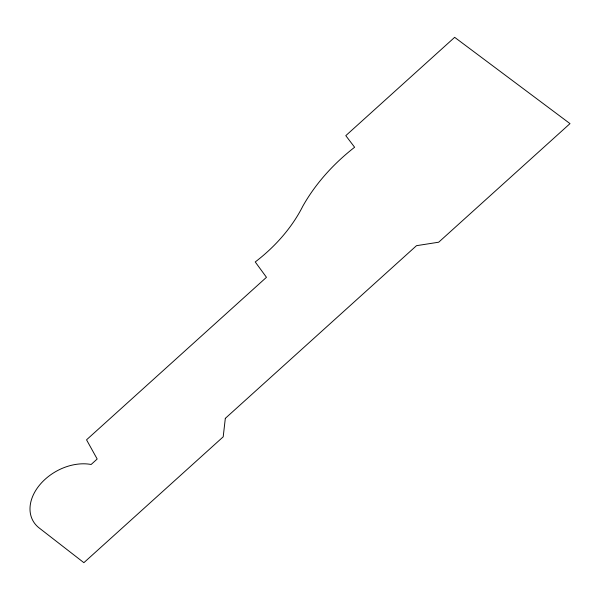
<?xml version="1.0" encoding="UTF-8"?>
<svg xmlns="http://www.w3.org/2000/svg" width="600" height="600" viewBox="0 0 600 600"><rect width="100%" height="100%" fill="white"/><g stroke="black" fill="none" stroke-linecap="round" stroke-linejoin="round"><path stroke-width="0.9" d="M225.322 418.35L223.2 436.83L83.873 562.673L39.742 528.405A44.52 31.912 -29.2 0 1 39.218 485.513A44.52 31.912 -29.2 0 1 91.133 464.482L97.185 459.022L86.535 439.815L266.468 277.305L255.233 261.952A140.167 100.493 -29.2 0 0 302.775 206.265A167.895 120.36 -29.2 0 1 354.615 147.248L345.795 135.653L454.665 37.328L570 123.623L438.697 242.205L416.505 245.678L225.322 418.35"/></g></svg>
